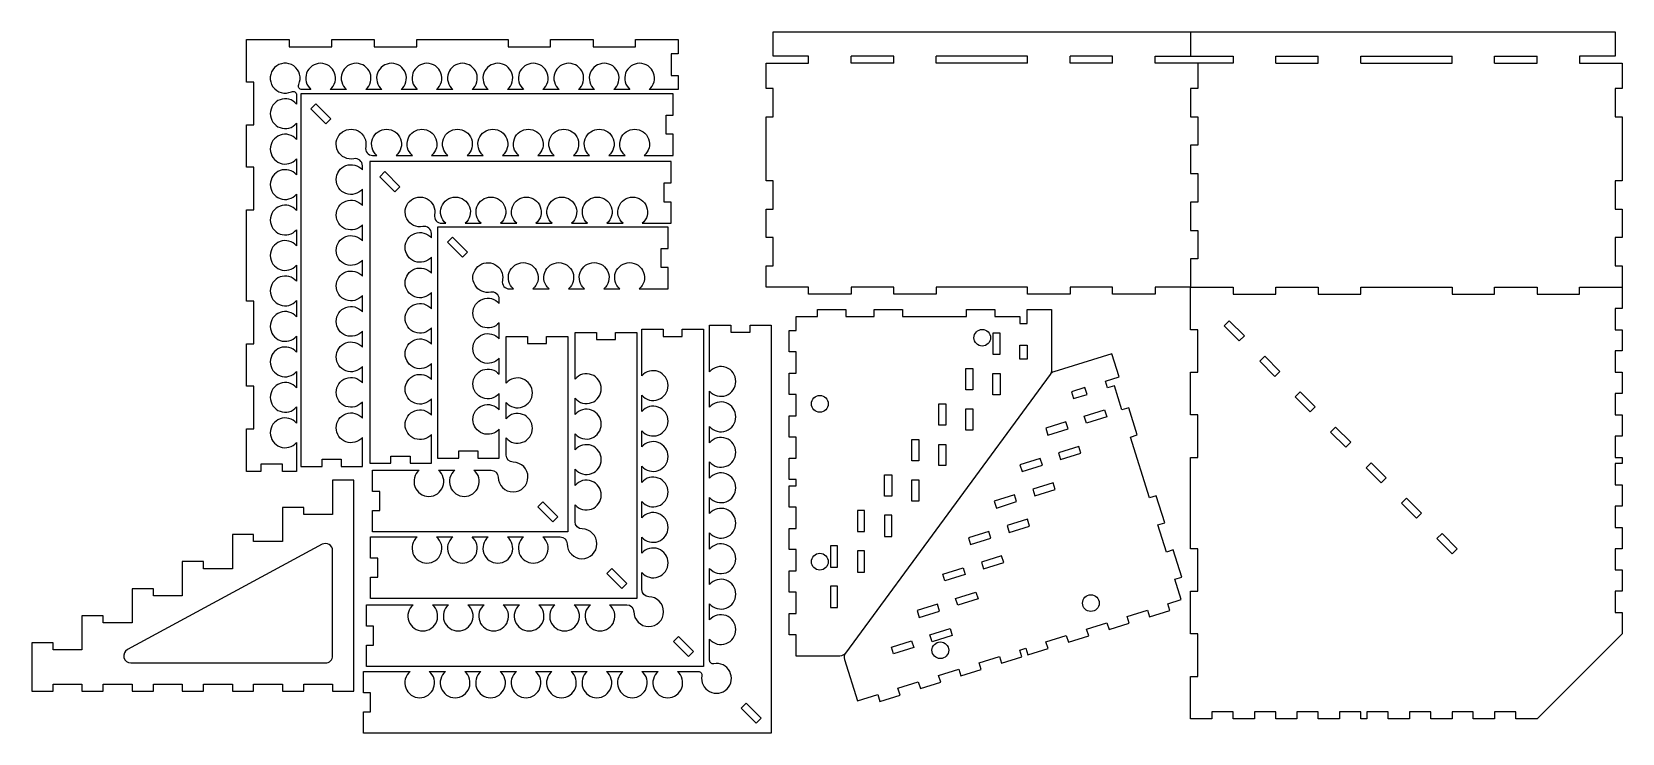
# Model space of a CAD drawing. Header units: inches. Extents: x 0 to 56.1, y 0 to 24.7.
import ezdxf

# ---------------------------------------------------------------- set-up
doc = ezdxf.new("R2010")
doc.units = ezdxf.units.IN
doc.header["$MEASUREMENT"] = 0
doc.layers.add('Holes', color=1, linetype='Continuous', lineweight=25)
for name, color, linetype in [('SIDE', 4, 'Continuous'), ('SUPPORT', 4, 'Continuous'), ('TRAY1', 4, 'Continuous'), ('TRAY2', 4, 'Continuous'), ('TRAY3', 4, 'Continuous'), ('TRAY4', 4, 'Continuous'), ('TRAY5', 4, 'Continuous'), ('TRAY6', 4, 'Continuous'), ('TRAY7', 4, 'Continuous'), ('TRAY8', 4, 'Continuous')]:
    doc.layers.add(name, color=color, linetype=linetype)

msp = doc.modelspace()

# ---------------------------------------------------------------- linework, layer by layer
at = {"layer": 'Holes', "linetype": 'Continuous'}
for p, q in [((28.897, 23.613), (28.897, 23.863)), ((30.397, 23.863), (28.897, 23.863)), ((30.397, 23.613), (28.897, 23.613)), ((30.397, 23.613), (30.397, 23.863)), ((31.897, 23.613), (31.897, 23.863)), ((35.117, 23.863), (31.897, 23.863)), ((35.117, 23.613), (31.897, 23.613)), ((35.117, 23.613), (35.117, 23.863)), ((36.617, 23.613), (36.617, 23.863)), ((38.117, 23.863), (36.617, 23.863)), ((38.117, 23.613), (36.617, 23.613)), ((38.117, 23.613), (38.117, 23.863)), ((43.867, 23.613), (43.867, 23.863)), ((43.867, 23.863), (45.367, 23.863)), ((43.867, 23.613), (45.367, 23.613)), ((45.367, 23.613), (45.367, 23.863)), ((46.867, 23.613), (46.867, 23.863)), ((46.867, 23.863), (50.087, 23.863)), ((46.867, 23.613), (50.087, 23.613)), ((50.087, 23.613), (50.087, 23.863)), ((51.587, 23.613), (51.587, 23.863)), ((51.587, 23.863), (53.087, 23.863)), ((51.587, 23.613), (53.087, 23.613)), ((53.087, 23.613), (53.087, 23.863))]:
    msp.add_line(p, q, dxfattribs=at)
at = {"layer": 'Holes'}
for p, q in [((42.055, 14.358), (42.232, 14.535)), ((42.055, 14.358), (42.585, 13.828)), ((42.762, 14.005), (42.232, 14.535)), ((42.585, 13.828), (42.762, 14.005)), ((43.305, 13.108), (43.482, 13.285)), ((43.305, 13.108), (43.836, 12.578)), ((43.482, 13.285), (44.012, 12.755)), ((43.836, 12.578), (44.012, 12.755)), ((44.555, 11.858), (44.732, 12.035)), ((44.555, 11.858), (45.086, 11.328)), ((45.262, 11.505), (44.732, 12.035)), ((45.086, 11.328), (45.262, 11.505)), ((45.806, 10.608), (45.982, 10.785)), ((45.982, 10.785), (46.513, 10.254)), ((46.336, 10.078), (45.806, 10.608)), ((46.336, 10.078), (46.513, 10.254)), ((47.056, 9.358), (47.232, 9.535)), ((47.056, 9.358), (47.586, 8.827)), ((47.763, 9.004), (47.232, 9.535)), ((47.586, 8.827), (47.763, 9.004)), ((48.306, 8.108), (48.483, 8.284)), ((48.836, 7.577), (48.306, 8.108)), ((49.013, 7.754), (48.483, 8.284)), ((48.836, 7.577), (49.013, 7.754)), ((49.556, 6.857), (49.733, 7.034)), ((50.086, 6.327), (49.556, 6.857)), ((49.733, 7.034), (50.263, 6.504)), ((50.263, 6.504), (50.086, 6.327))]:
    msp.add_line(p, q, dxfattribs=at)
at = {"layer": 'Holes', "linetype": 'Continuous', "flags": 128}
msp.add_lwpolyline([(39.617, 23.863), (42.367, 23.863), (42.367, 23.613), (39.617, 23.613)], close=True, dxfattribs=at)
for points in [[(10.545, 21.656), (10.369, 21.479), (9.838, 22.009), (10.015, 22.186), (10.545, 21.656)], [(12.976, 19.264), (12.8, 19.087), (12.269, 19.617), (12.446, 19.794), (12.976, 19.264)], [(15.191, 16.774), (15.368, 16.951), (14.838, 17.481), (14.661, 17.304), (15.191, 16.774)], [(34.145, 14.105), (33.895, 14.105), (33.895, 13.355), (34.145, 13.355), (34.145, 14.105)], [(34.85, 13.18), (34.85, 13.68), (35.1, 13.68), (35.1, 13.18), (34.85, 13.18)], [(32.94, 12.855), (33.19, 12.855), (33.19, 12.105), (32.94, 12.105), (32.94, 12.855)], [(33.895, 12.68), (34.145, 12.68), (34.145, 11.93), (33.895, 11.93), (33.895, 12.68)], [(37.216, 11.941), (37.141, 12.18), (36.664, 12.031), (36.739, 11.792), (37.216, 11.941)], [(31.985, 11.605), (32.235, 11.605), (32.235, 10.855), (31.985, 10.855), (31.985, 11.605)], [(32.94, 11.43), (33.19, 11.43), (33.19, 10.68), (32.94, 10.68), (32.94, 11.43)], [(37.116, 11.172), (37.832, 11.396), (37.907, 11.157), (37.191, 10.933), (37.116, 11.172)], [(36.547, 10.731), (36.472, 10.97), (35.757, 10.746), (35.831, 10.507), (36.547, 10.731)], [(31.03, 10.355), (31.28, 10.355), (31.28, 9.605), (31.03, 9.605), (31.03, 10.355)], [(31.985, 10.18), (32.235, 10.18), (32.235, 9.43), (31.985, 9.43), (31.985, 10.18)], [(36.999, 9.872), (36.925, 10.111), (36.209, 9.887), (36.284, 9.648), (36.999, 9.872)], [(35.64, 9.446), (35.565, 9.685), (34.849, 9.46), (34.924, 9.222), (35.64, 9.446)], [(30.075, 9.105), (30.325, 9.105), (30.325, 8.355), (30.075, 8.355), (30.075, 9.105)], [(31.03, 8.93), (31.28, 8.93), (31.28, 8.18), (31.03, 8.18), (31.03, 8.93)], [(36.092, 8.587), (36.017, 8.826), (35.302, 8.601), (35.376, 8.363), (36.092, 8.587)], [(17.843, 7.98), (18.02, 8.157), (18.551, 7.627), (18.374, 7.45), (17.843, 7.98)], [(29.37, 7.855), (29.12, 7.855), (29.12, 7.105), (29.37, 7.105), (29.37, 7.855)], [(34.732, 8.161), (34.658, 8.4), (33.942, 8.175), (34.017, 7.937), (34.732, 8.161)], [(30.325, 7.68), (30.075, 7.68), (30.075, 6.93), (30.325, 6.93), (30.325, 7.68)], [(35.185, 7.302), (35.11, 7.541), (34.394, 7.316), (34.469, 7.078), (35.185, 7.302)], [(33.825, 6.876), (33.75, 7.115), (33.035, 6.89), (33.109, 6.652), (33.825, 6.876)], [(28.415, 6.605), (28.165, 6.605), (28.165, 5.855), (28.415, 5.855), (28.415, 6.605)], [(29.37, 6.43), (29.12, 6.43), (29.12, 5.68), (29.37, 5.68), (29.37, 6.43)], [(34.278, 6.017), (34.203, 6.256), (33.487, 6.031), (33.562, 5.793), (34.278, 6.017)], [(20.275, 5.628), (20.451, 5.805), (20.982, 5.274), (20.805, 5.098), (20.275, 5.628)], [(32.918, 5.591), (32.202, 5.367), (32.127, 5.605), (32.843, 5.83), (32.918, 5.591)], [(28.415, 5.18), (28.165, 5.18), (28.165, 4.43), (28.415, 4.43), (28.415, 5.18)], [(32.011, 4.306), (31.936, 4.544), (31.22, 4.32), (31.295, 4.082), (32.011, 4.306)], [(32.655, 4.508), (32.58, 4.746), (33.296, 4.971), (33.37, 4.732), (32.655, 4.508)], [(22.627, 3.236), (22.804, 3.413), (23.334, 2.883), (23.157, 2.706), (22.627, 3.236)], [(32.388, 3.686), (32.463, 3.447), (31.747, 3.223), (31.673, 3.461), (32.388, 3.686)], [(31.028, 3.259), (31.103, 3.021), (30.388, 2.797), (30.313, 3.035), (31.028, 3.259)], [(25.019, 0.884), (25.195, 1.061), (25.726, 0.53), (25.549, 0.354), (25.019, 0.884)]]:
    msp.add_lwpolyline(points, dxfattribs=at)
msp.add_lwpolyline([(3.374, 2.948, 0.778646), (3.493, 2.478), (10.358, 2.478, 0.414214), (10.608, 2.728), (10.608, 6.437, 0.567941), (10.239, 6.657), (3.374, 2.948)], format="xyb", dxfattribs=at)
at = {"layer": 'Holes', "linetype": 'Continuous'}
for centre in [(33.52, 13.94), (27.79, 11.61), (27.79, 6.045), (37.351, 4.586), (32.041, 2.922)]:
    msp.add_circle(centre, 0.295, dxfattribs=at)
msp.add_arc((37.861, 10.75), 0.295, 17.3968, 17.3968, dxfattribs=at)
at = {"layer": 'SIDE', "linetype": 'Continuous'}
msp.add_line((40.867, 24.723), (40.867, 23.863), dxfattribs=at)
at = {"layer": 'SIDE', "linetype": 'Continuous', "flags": 128}
msp.add_lwpolyline([(41.117, 23.613), (41.117, 22.723), (40.867, 22.723), (40.867, 21.723), (41.117, 21.723), (41.117, 20.723), (40.867, 20.723), (40.867, 19.723), (41.117, 19.723), (41.117, 18.723), (40.867, 18.723), (40.867, 17.723), (41.117, 17.723), (41.117, 16.723), (40.867, 16.723), (40.867, 15.723), (39.617, 15.723), (39.617, 15.473), (38.117, 15.473), (38.117, 15.723), (36.617, 15.723), (36.617, 15.473), (35.117, 15.473), (35.117, 15.723), (31.897, 15.723), (31.897, 15.473), (30.397, 15.473), (30.397, 15.723), (28.897, 15.723), (28.897, 15.473), (27.397, 15.473), (27.397, 15.723), (25.897, 15.723), (25.897, 16.473), (26.147, 16.473), (26.147, 17.473), (25.897, 17.473), (25.897, 18.473), (26.147, 18.473), (26.147, 19.473), (25.897, 19.473), (25.897, 21.723), (26.147, 21.723), (26.147, 22.723), (25.897, 22.723), (25.897, 23.613), (27.397, 23.613), (27.397, 23.863), (26.147, 23.863), (26.147, 24.723), (55.837, 24.723), (55.837, 23.863), (54.587, 23.863), (54.587, 23.613), (56.087, 23.613), (56.087, 22.723), (55.837, 22.723), (55.837, 21.723), (56.087, 21.723), (56.087, 19.473), (55.837, 19.473), (55.837, 18.473), (56.087, 18.473), (56.087, 17.473), (55.837, 17.473), (55.837, 16.473), (56.087, 16.473), (56.087, 14.973), (55.837, 14.973), (55.837, 14.223), (56.087, 14.223), (56.087, 13.473), (55.837, 13.473), (55.837, 12.723), (56.087, 12.723), (56.087, 11.973), (55.837, 11.973), (55.837, 11.223), (56.087, 11.223), (56.087, 10.473), (55.837, 10.473), (55.837, 9.723), (56.087, 9.723), (56.087, 9.503), (55.837, 9.503), (55.837, 8.753), (56.087, 8.753), (56.087, 8.003), (55.837, 8.003), (55.837, 7.253), (56.087, 7.253), (56.087, 6.503), (55.837, 6.503), (55.837, 5.753), (56.087, 5.753), (56.087, 5.003), (55.837, 5.003), (55.837, 4.253), (56.087, 4.253), (56.087, 3.503), (53.087, 0.503), (52.337, 0.503), (52.337, 0.753), (51.587, 0.753), (51.587, 0.503), (50.837, 0.503), (50.837, 0.753), (50.087, 0.753), (50.087, 0.503), (49.337, 0.503), (49.337, 0.753), (48.587, 0.753), (48.587, 0.503), (47.837, 0.503), (47.837, 0.753), (47.087, 0.753), (47.087, 0.503), (46.867, 0.503), (46.867, 0.753), (46.117, 0.753), (46.117, 0.503), (45.367, 0.503), (45.367, 0.753), (44.617, 0.753), (44.617, 0.503), (43.867, 0.503), (43.867, 0.753), (43.117, 0.753), (43.117, 0.503), (42.367, 0.503), (42.367, 0.753), (41.617, 0.753), (41.617, 0.503), (40.867, 0.503), (40.867, 2.003), (41.117, 2.003), (41.117, 3.503), (40.867, 3.503), (40.867, 5.003), (41.117, 5.003), (41.117, 6.503), (40.867, 6.503), (40.867, 9.723), (41.117, 9.723), (41.117, 11.223), (40.867, 11.223), (40.867, 12.723), (41.117, 12.723), (41.117, 14.223), (40.867, 14.223), (40.867, 15.723), (42.367, 15.723), (42.367, 15.473), (43.867, 15.473), (43.867, 15.723), (45.367, 15.723), (45.367, 15.473), (46.867, 15.473), (46.867, 15.723), (50.087, 15.723), (50.087, 15.473), (51.587, 15.473), (51.587, 15.723), (53.087, 15.723), (53.087, 15.473), (54.587, 15.473), (54.587, 15.723), (56.087, 15.723)], dxfattribs=at)
msp.add_lwpolyline([(28.695, 2.822, 0.238687), (28.658, 2.599), (29.116, 1.135), (29.832, 1.36), (29.906, 1.121), (30.622, 1.345), (30.547, 1.584), (31.263, 1.808), (31.338, 1.57), (32.054, 1.794), (31.979, 2.032), (32.694, 2.257), (32.769, 2.018), (33.485, 2.242), (33.41, 2.481), (34.126, 2.705), (34.201, 2.467), (34.916, 2.691), (34.842, 2.929), (35.052, 2.995), (35.126, 2.757), (35.842, 2.981), (35.767, 3.219), (36.483, 3.444), (36.558, 3.205), (37.273, 3.429), (37.199, 3.668), (37.914, 3.892), (37.989, 3.654), (38.705, 3.878), (38.63, 4.116), (39.346, 4.341), (39.42, 4.102), (40.136, 4.326), (40.061, 4.565), (40.538, 4.714), (40.314, 5.43), (40.553, 5.505), (40.254, 6.459), (40.015, 6.384), (39.716, 7.339), (39.955, 7.413), (39.656, 8.368), (39.417, 8.293), (38.745, 10.44), (38.983, 10.515), (38.684, 11.469), (38.446, 11.394), (38.179, 12.243), (37.941, 12.169), (37.866, 12.407), (38.343, 12.557), (38.086, 13.377), (36.038, 12.736, 0.159734), (35.911, 12.645), (28.695, 2.822, -0.238687), (28.493, 2.72), (26.96, 2.72), (26.96, 3.47), (26.71, 3.47), (26.71, 4.22), (26.96, 4.22), (26.96, 4.97), (26.71, 4.97), (26.71, 5.72), (26.96, 5.72), (26.96, 6.47), (26.71, 6.47), (26.71, 7.22), (26.96, 7.22), (26.96, 7.97), (26.71, 7.97), (26.71, 8.72), (26.96, 8.72), (26.96, 8.94), (26.71, 8.94), (26.71, 9.69), (26.96, 9.69), (26.96, 10.44), (26.71, 10.44), (26.71, 11.19), (26.96, 11.19), (26.96, 11.94), (26.71, 11.94), (26.71, 12.69), (26.96, 12.69), (26.96, 13.44), (26.71, 13.44), (26.71, 14.19), (26.96, 14.19), (26.96, 14.69), (27.71, 14.69), (27.71, 14.94), (28.71, 14.94), (28.71, 14.69), (29.71, 14.69), (29.71, 14.94), (30.71, 14.94), (30.71, 14.69), (32.96, 14.69), (32.96, 14.94), (33.96, 14.94), (33.96, 14.69), (34.85, 14.69), (34.85, 14.44), (35.1, 14.44), (35.1, 14.94), (35.96, 14.94), (35.96, 12.793, -0.159734), (35.911, 12.645)], format="xyb", dxfattribs=at)
at = {"layer": 'SUPPORT', "linetype": 'Continuous', "flags": 128}
msp.add_lwpolyline([(2.518, 3.888), (2.518, 4.138), (1.768, 4.138), (1.768, 2.933), (0.75, 2.933), (0.75, 3.183), (0, 3.183), (0, 1.478), (0.75, 1.478), (0.75, 1.728), (1.768, 1.728), (1.768, 1.478), (2.518, 1.478), (2.518, 1.728), (3.536, 1.728), (3.536, 1.478), (4.286, 1.478), (4.286, 1.728), (5.304, 1.728), (5.304, 1.478), (6.054, 1.478), (6.054, 1.728), (7.072, 1.728), (7.072, 1.478), (7.822, 1.478), (7.822, 1.728), (8.84, 1.728), (8.84, 1.478), (9.59, 1.478), (9.59, 1.728), (10.608, 1.728), (10.608, 1.478), (11.357, 1.478), (11.357, 8.913), (10.608, 8.913), (10.608, 7.708), (9.59, 7.708), (9.59, 7.958), (8.84, 7.958), (8.84, 6.753), (7.822, 6.753), (7.822, 7.003), (7.072, 7.003), (7.072, 5.798), (6.054, 5.798), (6.054, 6.048), (5.304, 6.048), (5.304, 4.843), (4.286, 4.843), (4.286, 5.093), (3.536, 5.093), (3.536, 3.888), (2.518, 3.888)], dxfattribs=at)
at = {"layer": 'TRAY1', "linetype": 'Continuous', "flags": 128}
msp.add_lwpolyline([(14.344, 9.271), (14.914, 9.271, 2.720294), (15.594, 9.271), (16.198, 9.271, -0.411815), (16.448, 9.024, -0.002049), (16.448, 9.028, 2.400288), (16.977, 9.553, -0.411815), (16.729, 9.803), (16.729, 10.406, 2.720294), (16.729, 11.086), (16.729, 11.656, 2.720294), (16.729, 12.336), (16.729, 13.981), (17.479, 13.981), (17.479, 13.731), (18.154, 13.731), (18.154, 13.981), (18.904, 13.981), (18.904, 7.096), (12.019, 7.096), (12.019, 7.846), (12.269, 7.846), (12.269, 8.521), (12.019, 8.521), (12.019, 9.271), (13.664, 9.271, 2.720294), (14.344, 9.271)], format="xyb", dxfattribs=at)
at = {"layer": 'TRAY2', "linetype": 'Continuous', "flags": 128}
msp.add_lwpolyline([(15.058, 9.7), (15.058, 9.95), (15.733, 9.95), (15.733, 9.7), (16.483, 9.7), (16.483, 10.72, -2.720294), (16.483, 11.4), (16.483, 11.97, -2.720294), (16.483, 12.65), (16.483, 13.22, -2.720294), (16.483, 13.9), (16.483, 14.47, -2.720294), (16.483, 15.15), (16.483, 15.299, 0.472484), (16.184, 15.545, -2.791354), (16.608, 16.06, -0.048733), (16.598, 15.958, 0.472484), (16.843, 15.66), (16.992, 15.66, -2.720294), (17.673, 15.66), (18.242, 15.66, -2.720294), (18.923, 15.66), (19.492, 15.66, -2.720294), (20.173, 15.66), (20.742, 15.66, -2.720294), (21.423, 15.66), (22.443, 15.66), (22.443, 16.41), (22.193, 16.41), (22.193, 17.085), (22.443, 17.085), (22.443, 17.835), (14.308, 17.835), (14.308, 9.7), (15.058, 9.7)], format="xyb", dxfattribs=at)
at = {"layer": 'TRAY3', "linetype": 'Continuous', "flags": 128}
msp.add_lwpolyline([(18.025, 6.919), (18.629, 6.919, -0.411815), (18.879, 6.671, -0.002049), (18.879, 6.675, 2.400288), (19.408, 7.2, -0.411815), (19.16, 7.45), (19.16, 8.054, 2.720294), (19.16, 8.734), (19.16, 9.304, 2.720294), (19.16, 9.984), (19.16, 10.554, 2.720294), (19.16, 11.234), (19.16, 11.804, 2.720294), (19.16, 12.484), (19.16, 14.129), (19.91, 14.129), (19.91, 13.879), (20.585, 13.879), (20.585, 14.129), (21.335, 14.129), (21.335, 4.744), (11.95, 4.744), (11.95, 5.494), (12.2, 5.494), (12.2, 6.169), (11.95, 6.169), (11.95, 6.919), (13.595, 6.919, 2.720294), (14.275, 6.919), (14.845, 6.919, 2.720294), (15.525, 6.919), (16.095, 6.919, 2.720294), (16.775, 6.919), (17.345, 6.919, 2.720294), (18.025, 6.919)], format="xyb", dxfattribs=at)
at = {"layer": 'TRAY4', "linetype": 'Continuous', "flags": 128}
msp.add_lwpolyline([(12.666, 9.513), (12.666, 9.763), (13.341, 9.763), (13.341, 9.513), (14.091, 9.513), (14.091, 10.533, -2.720294), (14.091, 11.213), (14.091, 11.783, -2.720294), (14.091, 12.463), (14.091, 13.033, -2.720294), (14.091, 13.713), (14.091, 14.283, -2.720294), (14.091, 14.963), (14.091, 15.533, -2.720294), (14.091, 16.213), (14.091, 16.783, -2.720294), (14.091, 17.463), (14.091, 17.612, 0.472484), (13.792, 17.858, -3.287255), (14.206, 18.271, 0.472484), (14.451, 17.973), (14.601, 17.973, -2.720294), (15.281, 17.973), (15.851, 17.973, -2.720294), (16.531, 17.973), (17.101, 17.973, -2.720294), (17.781, 17.973), (18.351, 17.973, -2.720294), (19.031, 17.973), (19.601, 17.973, -2.720294), (20.281, 17.973), (20.851, 17.973, -2.720294), (21.531, 17.973), (22.551, 17.973), (22.551, 18.723), (22.301, 18.723), (22.301, 19.398), (22.551, 19.398), (22.551, 20.148), (11.916, 20.148), (11.916, 9.513), (12.666, 9.513)], format="xyb", dxfattribs=at)
at = {"layer": 'TRAY5', "linetype": 'Continuous', "flags": 128}
msp.add_lwpolyline([(19.128, 4.527), (19.698, 4.527, 2.720294), (20.378, 4.527), (20.981, 4.527, -0.411815), (21.231, 4.279, -0.002049), (21.231, 4.284, 2.400288), (21.761, 4.809, -0.411815), (21.513, 5.059), (21.513, 5.662, 2.720294), (21.513, 6.342), (21.513, 6.912, 2.720294), (21.513, 7.592), (21.513, 8.162, 2.720294), (21.513, 8.842), (21.513, 9.412, 2.720294), (21.513, 10.092), (21.513, 10.662, 2.720294), (21.513, 11.342), (21.513, 11.912, 2.720294), (21.513, 12.592), (21.513, 14.237), (22.263, 14.237), (22.263, 13.987), (22.938, 13.987), (22.938, 14.237), (23.688, 14.237), (23.688, 2.352), (11.803, 2.352), (11.803, 3.102), (12.053, 3.102), (12.053, 3.777), (11.803, 3.777), (11.803, 4.527), (13.448, 4.527, 2.720294), (14.128, 4.527), (14.698, 4.527, 2.720294), (15.378, 4.527), (15.948, 4.527, 2.720294), (16.628, 4.527), (17.198, 4.527, 2.720294), (17.878, 4.527), (18.448, 4.527, 2.720294), (19.128, 4.527)], format="xyb", dxfattribs=at)
at = {"layer": 'TRAY6', "linetype": 'Continuous', "flags": 128}
msp.add_lwpolyline([(10.235, 9.405), (10.235, 9.655), (10.91, 9.655), (10.91, 9.405), (11.66, 9.405), (11.66, 10.424, -2.720294), (11.66, 11.105), (11.66, 11.674, -2.720294), (11.66, 12.355), (11.66, 12.924, -2.720294), (11.66, 13.605), (11.66, 14.174, -2.720294), (11.66, 14.855), (11.66, 15.424, -2.720294), (11.66, 16.105), (11.66, 16.674, -2.720294), (11.66, 17.355), (11.66, 17.924, -2.720294), (11.66, 18.605), (11.66, 19.174, -2.720294), (11.66, 19.855), (11.66, 20.004, 0.472484), (11.361, 20.249, -3.287255), (11.775, 20.663, 0.472484), (12.02, 20.365), (12.17, 20.365, -2.720294), (12.85, 20.365), (13.42, 20.365, -2.720294), (14.1, 20.365), (14.67, 20.365, -2.720294), (15.35, 20.365), (15.92, 20.365, -2.720294), (16.6, 20.365), (17.17, 20.365, -2.720294), (17.85, 20.365), (18.42, 20.365, -2.720294), (19.1, 20.365), (19.67, 20.365, -2.720294), (20.35, 20.365), (20.92, 20.365, -2.720294), (21.6, 20.365), (22.62, 20.365), (22.62, 21.115), (22.37, 21.115), (22.37, 21.79), (22.62, 21.79), (22.62, 22.54), (9.485, 22.54), (9.485, 9.405), (10.235, 9.405)], format="xyb", dxfattribs=at)
at = {"layer": 'TRAY7', "linetype": 'Continuous', "flags": 128}
msp.add_lwpolyline([(19.019, 2.175), (19.589, 2.175, 2.720294), (20.269, 2.175), (20.839, 2.175, 2.720294), (21.519, 2.175), (22.089, 2.175, 2.720294), (22.769, 2.175), (23.509, 2.175, -0.469157), (23.632, 2.027, 3.224088), (24.052, 2.447, -0.469157), (23.904, 2.57), (23.904, 3.31, 2.720294), (23.904, 3.99), (23.904, 4.56, 2.720294), (23.904, 5.24), (23.904, 5.81, 2.720294), (23.904, 6.49), (23.904, 7.06, 2.720294), (23.904, 7.74), (23.904, 8.31, 2.720294), (23.904, 8.99), (23.904, 9.56, 2.720294), (23.904, 10.24), (23.904, 10.81, 2.720294), (23.904, 11.49), (23.904, 12.06, 2.720294), (23.904, 12.74), (23.904, 14.385), (24.654, 14.385), (24.654, 14.135), (25.329, 14.135), (25.329, 14.385), (26.079, 14.385), (26.079, 0), (11.694, 0), (11.694, 0.75), (11.944, 0.75), (11.944, 1.425), (11.694, 1.425), (11.694, 2.175), (13.339, 2.175, 2.720294), (14.019, 2.175), (14.589, 2.175, 2.720294), (15.269, 2.175), (15.839, 2.175, 2.720294), (16.519, 2.175), (17.089, 2.175, 2.720294), (17.769, 2.175), (18.339, 2.175, 2.720294), (19.019, 2.175)], format="xyb", dxfattribs=at)
at = {"layer": 'TRAY8', "linetype": 'Continuous', "flags": 128}
msp.add_lwpolyline([(7.576, 10.728), (7.826, 10.728), (7.826, 12.228), (7.576, 12.228), (7.576, 13.728), (7.826, 13.728), (7.826, 15.228), (7.576, 15.228), (7.576, 18.448), (7.826, 18.448), (7.826, 19.948), (7.576, 19.948), (7.576, 21.448), (7.826, 21.448), (7.826, 22.948), (7.576, 22.948), (7.576, 24.448), (9.076, 24.448), (9.076, 24.198), (10.576, 24.198), (10.576, 24.448), (12.076, 24.448), (12.076, 24.198), (13.576, 24.198), (13.576, 24.448), (16.796, 24.448), (16.796, 24.198), (18.296, 24.198), (18.296, 24.448), (19.796, 24.448), (19.796, 24.198), (21.296, 24.198), (21.296, 24.448), (22.796, 24.448), (22.796, 23.948), (22.546, 23.948), (22.546, 23.188), (22.796, 23.188), (22.796, 22.688), (21.776, 22.688, 2.720294), (21.096, 22.688), (20.526, 22.688, 2.720294), (19.846, 22.688), (19.276, 22.688, 2.720294), (18.596, 22.688), (18.026, 22.688, 2.720294), (17.346, 22.688), (16.776, 22.688, 2.720294), (16.096, 22.688), (15.526, 22.688, 2.720294), (14.846, 22.688), (14.276, 22.688, 2.720294), (13.596, 22.688), (13.026, 22.688, 2.720294), (12.346, 22.688), (11.776, 22.688, 2.720294), (11.096, 22.688), (10.526, 22.688, 2.720294), (9.846, 22.688), (9.525, 22.688, -0.548783), (9.412, 22.866, 5.679686), (9.158, 22.612, -0.548783), (9.336, 22.499), (9.336, 22.178, 2.720294), (9.336, 21.498), (9.336, 20.928, 2.720294), (9.336, 20.248), (9.336, 19.678, 2.720294), (9.336, 18.998), (9.336, 18.428, 2.720294), (9.336, 17.748), (9.336, 17.178, 2.720294), (9.336, 16.498), (9.336, 15.928, 2.720294), (9.336, 15.248), (9.336, 14.678, 2.720294), (9.336, 13.998), (9.336, 13.428, 2.720294), (9.336, 12.748), (9.336, 12.178, 2.720294), (9.336, 11.498), (9.336, 10.928, 2.720294), (9.336, 10.248), (9.336, 9.228), (8.836, 9.228), (8.836, 9.478), (8.076, 9.478), (8.076, 9.228), (7.576, 9.228), (7.576, 10.728)], format="xyb", dxfattribs=at)

doc.saveas('drawing.dxf')
